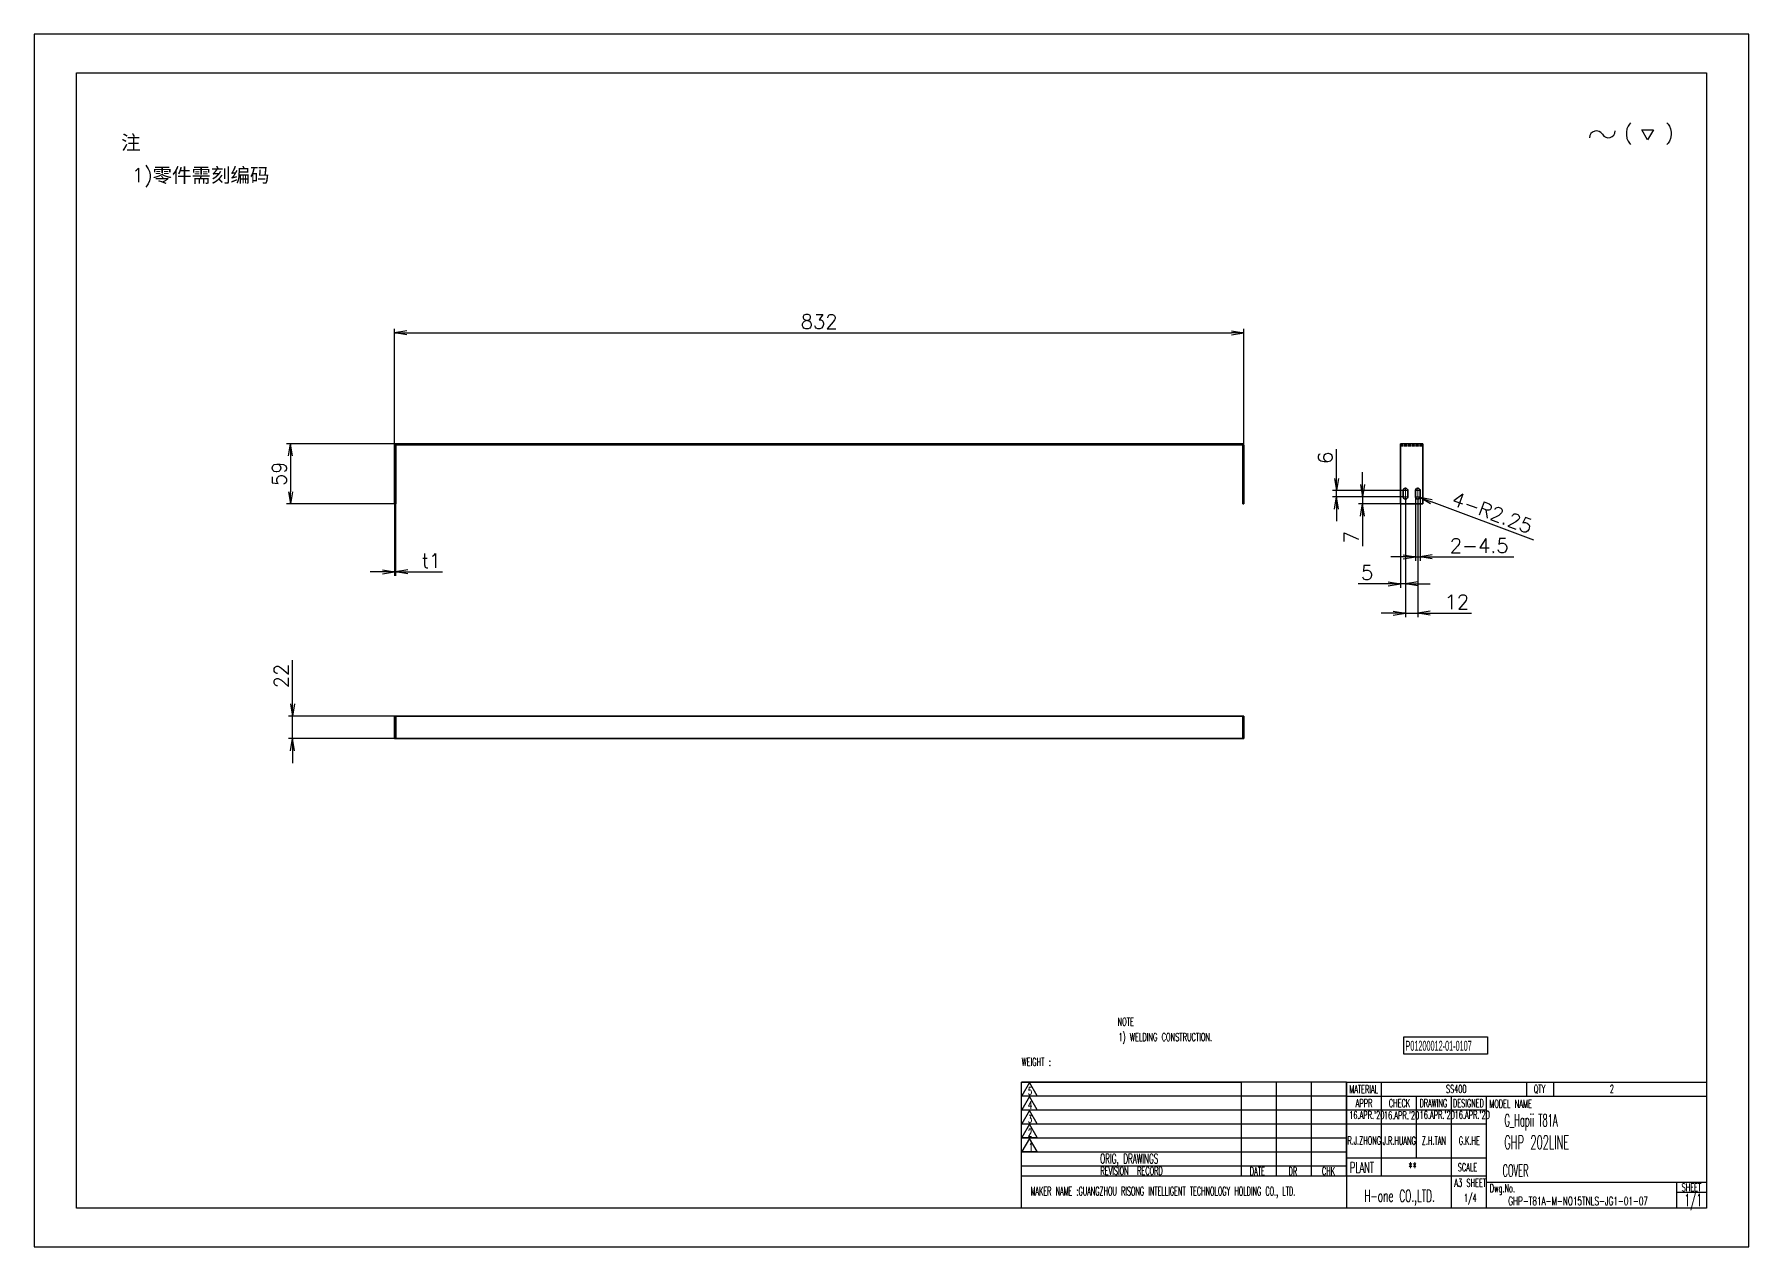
# Model space of a CAD drawing. Header units: millimetres. Extents: x -10155 to 20189, y -25550 to -22580.
# Drawn here: x 4441 to 6121, y -25548 to -24360 of the extents above; entities that cross this region are included whole.
import ezdxf
from ezdxf.enums import TextEntityAlignment as Align

# ---------------------------------------------------------------- set-up
doc = ezdxf.new("R2010")
doc.units = ezdxf.units.MM
doc.linetypes.add('CENTER-HOKUTO', pattern=[23, 20, -1, 1, -1])
doc.linetypes.add('HIDDEN-HOKUTO', pattern=[3.8, 2.5, -1.3])
doc.layers.add('AM_7', color=2, linetype='CENTER-HOKUTO', lineweight=30)
doc.layers.add('AM_HID', color=1, linetype='HIDDEN-HOKUTO', lineweight=25)
doc.layers.add('title_frame', color=7, linetype='Continuous')
doc.layers.add('word_dim', color=253, linetype='Continuous')
doc.styles.add('MX_NOTE_STANDARD', font='txt.shx', dxfattribs={"bigfont": 'bigfont.shx'})
doc.styles.get("Standard").update_dxf_attribs({"font": 'romans.shx', "bigfont": 'bigfont.shx'})
doc.dimstyles.new('RS-1-4', dxfattribs={"dimscale": 4, "dimtxt": 3.5, "dimasz": 3, "dimexe": 1, "dimexo": 0, "dimgap": 1, "dimtad": 3, "dimdsep": 46, "dimtxsty": 'Standard', "dimblk1": 'OPEN', "dimblk2": 'OPEN', "dimsah": 1, "dimcen": 0, "dimclrd": 256, "dimclre": 256, "dimclrt": 3, "dimazin": 2, "dimtfac": 1, "dimtmove": 0, "dimatfit": 3, "dimldrblk": 'OPEN', "dimfxl": 0, "dimtolj": 1, "dimtzin": 0, "dimarcsym": 0})

# ---------------------------------------------------------------- blocks, each defined once
blk = doc.blocks.new('shiage0')
at = {"layer": 'word_dim', "color": 3, "linetype": 'Continuous'}
for centre, start, end in [((1.69, 0), 30, 180), ((4.61, 1.69), 210, 0)]:
    blk.add_arc(centre, 1.69, start, end, dxfattribs=at)
blk = doc.blocks.new('12')
at = {"layer": 'title_frame', "color": 3, "linetype": 'Continuous'}
blk.add_lwpolyline([(20.46, 3.03), (19.01, 5.53), (21.9, 5.53)], close=True, dxfattribs=at)
blk.add_blockref('shiage0', (6.23, 3.56), dxfattribs=at)
blk.add_text('(   )', height=3.5, dxfattribs=at).set_placement((14.64, 3.08))
blk = doc.blocks.new('_Open')
at = {"color": 0, "lineweight": -2}
for p, q in [((-1, 0.17), (0, 0)), ((-1, -0.17), (0, 0)), ((0, 0), (-1, 0))]:
    blk.add_line(p, q, dxfattribs=at)
blk = doc.blocks.new('*D407')
at = {"layer": 'DEFPOINTS', "color": 0, "linetype": 'Continuous', "ltscale": 2}
for p in [(5626.4, -24652), (4794.4, -24771.5), (5626.4, -24775.6)]:
    blk.add_point(p, dxfattribs=at)
at = {"layer": 'word_dim', "linetype": 'Continuous', "lineweight": -2, "ltscale": 2}
for p, q in [((4794.4, -24771.5), (4794.4, -24648)), ((4806.4, -24652), (5614.4, -24652)), ((5626.4, -24775.6), (5626.4, -24648))]:
    blk.add_line(p, q, dxfattribs=at)
at = {"layer": 'word_dim', "linetype": 'Continuous', "lineweight": -2, "ltscale": 2, "xscale": 12, "yscale": 12, "zscale": 12, "rotation": 180}
blk.add_blockref('_Open', (4794.4, -24652), dxfattribs=at)
at = {"layer": 'word_dim', "linetype": 'Continuous', "lineweight": -2, "ltscale": 2, "xscale": 12, "yscale": 12, "zscale": 12}
blk.add_blockref('_Open', (5626.4, -24652), dxfattribs=at)
at = {"layer": 'word_dim', "color": 3, "linetype": 'Continuous', "ltscale": 2, "insert": (5210.4, -24641), "char_height": 14, "attachment_point": 5}
blk.add_mtext('\\A1;832', dxfattribs=at)
blk = doc.blocks.new('*D408')
at = {"layer": 'DEFPOINTS', "color": 0, "linetype": 'Continuous', "ltscale": 2}
for p in [(4802.2, -24760.7), (4692.3, -24819.7), (4794.9, -24819.7)]:
    blk.add_point(p, dxfattribs=at)
at = {"layer": 'word_dim', "linetype": 'Continuous', "lineweight": -2, "ltscale": 2}
for p, q in [((4802.2, -24760.7), (4688.3, -24760.7)), ((4692.3, -24772.7), (4692.3, -24807.7)), ((4794.9, -24819.7), (4688.3, -24819.7))]:
    blk.add_line(p, q, dxfattribs=at)
at = {"layer": 'word_dim', "linetype": 'Continuous', "lineweight": -2, "ltscale": 2, "xscale": 12, "yscale": 12, "zscale": 12}
for p, rotation in [((4692.3, -24760.7), 90), ((4692.3, -24819.7), 270)]:
    blk.add_blockref('_Open', p, dxfattribs=dict(at, rotation=rotation))
at = {"layer": 'word_dim', "color": 3, "linetype": 'Continuous', "ltscale": 2, "insert": (4681.3, -24790.2), "char_height": 14, "attachment_point": 5, "rotation": 90}
blk.add_mtext('\\A1;59', dxfattribs=at)
blk = doc.blocks.new('*D409')
at = {"layer": 'DEFPOINTS', "color": 0, "linetype": 'Continuous', "ltscale": 2}
for p in [(4794.4, -24819.7), (4795.4, -24819.7), (4795.4, -24886.2)]:
    blk.add_point(p, dxfattribs=at)
at = {"layer": 'word_dim', "linetype": 'Continuous', "lineweight": -2, "ltscale": 2}
for p, q in [((4794.4, -24819.7), (4794.4, -24890.2)), ((4795.4, -24819.7), (4795.4, -24890.2)), ((4782.4, -24886.2), (4770.4, -24886.2)), ((4794.4, -24886.2), (4795.4, -24886.2)), ((4807.4, -24886.2), (4841.4, -24886.2))]:
    blk.add_line(p, q, dxfattribs=at)
at = {"layer": 'word_dim', "linetype": 'Continuous', "lineweight": -2, "ltscale": 2, "xscale": 12, "yscale": 12, "zscale": 12}
blk.add_blockref('_Open', (4794.4, -24886.2), dxfattribs=at)
at = {"layer": 'word_dim', "linetype": 'Continuous', "lineweight": -2, "ltscale": 2, "xscale": 12, "yscale": 12, "zscale": 12, "rotation": 180}
blk.add_blockref('_Open', (4795.4, -24886.2), dxfattribs=at)
at = {"layer": 'word_dim', "color": 3, "linetype": 'Continuous', "ltscale": 2, "insert": (4830.4, -24875.2), "char_height": 14, "attachment_point": 5}
blk.add_mtext('\\A1;t1', dxfattribs=at)
blk = doc.blocks.new('*D410')
at = {"layer": 'DEFPOINTS', "color": 0, "linetype": 'Continuous', "ltscale": 2}
for p in [(4694.3, -25027.6), (4803.1, -25027.6), (4799.7, -25049.6)]:
    blk.add_point(p, dxfattribs=at)
at = {"layer": 'word_dim', "linetype": 'Continuous', "lineweight": -2, "ltscale": 2}
for p, q in [((4694.3, -25015.6), (4694.3, -24972.9)), ((4803.1, -25027.6), (4690.3, -25027.6)), ((4694.3, -25049.6), (4694.3, -25027.6)), ((4799.7, -25049.6), (4690.3, -25049.6)), ((4694.3, -25061.6), (4694.3, -25073.6))]:
    blk.add_line(p, q, dxfattribs=at)
at = {"layer": 'word_dim', "linetype": 'Continuous', "lineweight": -2, "ltscale": 2, "xscale": 12, "yscale": 12, "zscale": 12}
for p, rotation in [((4694.3, -25027.6), 270), ((4694.3, -25049.6), 90)]:
    blk.add_blockref('_Open', p, dxfattribs=dict(at, rotation=rotation))
at = {"layer": 'word_dim', "color": 3, "linetype": 'Continuous', "ltscale": 2, "insert": (4683.3, -24988.3), "char_height": 14, "attachment_point": 5, "rotation": 90}
blk.add_mtext('\\A1;22', dxfattribs=at)
blk = doc.blocks.new('*D411')
at = {"layer": 'DEFPOINTS', "color": 0, "linetype": 'Continuous', "ltscale": 2}
for p in [(5780, -24819.7), (5785, -24815.6), (5785, -24898)]:
    blk.add_point(p, dxfattribs=at)
at = {"layer": 'word_dim', "linetype": 'Continuous', "lineweight": -2, "ltscale": 2}
for p, q in [((5780, -24819.7), (5780, -24902)), ((5785, -24815.6), (5785, -24902)), ((5768, -24898), (5738.6, -24898)), ((5785, -24898), (5780, -24898)), ((5797, -24898), (5809, -24898))]:
    blk.add_line(p, q, dxfattribs=at)
at = {"layer": 'word_dim', "linetype": 'Continuous', "lineweight": -2, "ltscale": 2, "xscale": 12, "yscale": 12, "zscale": 12}
blk.add_blockref('_Open', (5780, -24898), dxfattribs=at)
at = {"layer": 'word_dim', "linetype": 'Continuous', "lineweight": -2, "ltscale": 2, "xscale": 12, "yscale": 12, "zscale": 12, "rotation": 180}
blk.add_blockref('_Open', (5785, -24898), dxfattribs=at)
at = {"layer": 'word_dim', "color": 3, "linetype": 'Continuous', "ltscale": 2, "insert": (5747.3, -24887), "char_height": 14, "attachment_point": 5}
blk.add_mtext('\\A1;5', dxfattribs=at)
blk = doc.blocks.new('*D412')
at = {"layer": 'DEFPOINTS', "color": 0, "linetype": 'Continuous', "ltscale": 2}
for p in [(5785, -24815.6), (5797, -24815.6), (5797, -24926.8)]:
    blk.add_point(p, dxfattribs=at)
at = {"layer": 'word_dim', "linetype": 'Continuous', "lineweight": -2, "ltscale": 2}
for p, q in [((5785, -24815.6), (5785, -24930.8)), ((5797, -24815.6), (5797, -24930.8)), ((5773, -24926.8), (5761, -24926.8)), ((5785, -24926.8), (5797, -24926.8)), ((5809, -24926.8), (5849.6, -24926.8))]:
    blk.add_line(p, q, dxfattribs=at)
at = {"layer": 'word_dim', "linetype": 'Continuous', "lineweight": -2, "ltscale": 2, "xscale": 12, "yscale": 12, "zscale": 12}
blk.add_blockref('_Open', (5785, -24926.8), dxfattribs=at)
at = {"layer": 'word_dim', "linetype": 'Continuous', "lineweight": -2, "ltscale": 2, "xscale": 12, "yscale": 12, "zscale": 12, "rotation": 180}
blk.add_blockref('_Open', (5797, -24926.8), dxfattribs=at)
at = {"layer": 'word_dim', "color": 3, "linetype": 'Continuous', "ltscale": 2, "insert": (5835.3, -24915.8), "char_height": 14, "attachment_point": 5}
blk.add_mtext('\\A1;12', dxfattribs=at)
blk = doc.blocks.new('*D413')
at = {"layer": 'DEFPOINTS', "color": 0, "linetype": 'Continuous', "ltscale": 2}
for p in [(5742.9, -24812.7), (5782, -24812.7), (5780, -24819.7)]:
    blk.add_point(p, dxfattribs=at)
at = {"layer": 'word_dim', "linetype": 'Continuous', "lineweight": -2, "ltscale": 2}
for p, q in [((5742.9, -24800.7), (5742.9, -24788.7)), ((5782, -24812.7), (5738.9, -24812.7)), ((5742.9, -24812.7), (5742.9, -24819.7)), ((5780, -24819.7), (5738.9, -24819.7)), ((5742.9, -24831.7), (5742.9, -24861))]:
    blk.add_line(p, q, dxfattribs=at)
at = {"layer": 'word_dim', "linetype": 'Continuous', "lineweight": -2, "ltscale": 2, "xscale": 12, "yscale": 12, "zscale": 12}
for p, rotation in [((5742.9, -24812.7), 270), ((5742.9, -24819.7), 90)]:
    blk.add_blockref('_Open', p, dxfattribs=dict(at, rotation=rotation))
at = {"layer": 'word_dim', "color": 3, "linetype": 'Continuous', "ltscale": 2, "insert": (5731.9, -24852.4), "char_height": 14, "attachment_point": 5, "rotation": 90}
blk.add_mtext('\\A1;7', dxfattribs=at)
blk = doc.blocks.new('*D414')
at = {"layer": 'DEFPOINTS', "color": 0, "linetype": 'Continuous', "ltscale": 2}
for p in [(5717.4, -24806.7), (5782, -24806.7), (5782, -24812.7)]:
    blk.add_point(p, dxfattribs=at)
at = {"layer": 'word_dim', "linetype": 'Continuous', "lineweight": -2, "ltscale": 2}
for p, q in [((5717.4, -24794.7), (5717.4, -24766)), ((5782, -24806.7), (5713.4, -24806.7)), ((5782, -24812.7), (5713.4, -24812.7)), ((5717.4, -24812.7), (5717.4, -24806.7)), ((5717.4, -24824.7), (5717.4, -24836.7))]:
    blk.add_line(p, q, dxfattribs=at)
at = {"layer": 'word_dim', "linetype": 'Continuous', "lineweight": -2, "ltscale": 2, "xscale": 12, "yscale": 12, "zscale": 12}
for p, rotation in [((5717.4, -24806.7), 270), ((5717.4, -24812.7), 90)]:
    blk.add_blockref('_Open', p, dxfattribs=dict(at, rotation=rotation))
at = {"layer": 'word_dim', "color": 3, "linetype": 'Continuous', "ltscale": 2, "insert": (5706.4, -24774.4), "char_height": 14, "attachment_point": 5, "rotation": 90}
blk.add_mtext('\\A1;6', dxfattribs=at)
blk = doc.blocks.new('*D415')
at = {"layer": 'DEFPOINTS', "color": 0, "linetype": 'Continuous', "ltscale": 2}
for p in [(5794.7, -24812.7), (5799.2, -24812.7), (5799.2, -24871.5)]:
    blk.add_point(p, dxfattribs=at)
at = {"layer": 'word_dim', "linetype": 'Continuous', "lineweight": -2, "ltscale": 2}
for p, q in [((5794.7, -24812.7), (5794.7, -24875.5)), ((5799.2, -24812.7), (5799.2, -24875.5)), ((5782.7, -24871.5), (5770.7, -24871.5)), ((5794.7, -24871.5), (5799.2, -24871.5)), ((5811.2, -24871.5), (5891.2, -24871.5))]:
    blk.add_line(p, q, dxfattribs=at)
at = {"layer": 'word_dim', "linetype": 'Continuous', "lineweight": -2, "ltscale": 2, "xscale": 12, "yscale": 12, "zscale": 12}
blk.add_blockref('_Open', (5794.7, -24871.5), dxfattribs=at)
at = {"layer": 'word_dim', "linetype": 'Continuous', "lineweight": -2, "ltscale": 2, "xscale": 12, "yscale": 12, "zscale": 12, "rotation": 180}
blk.add_blockref('_Open', (5799.2, -24871.5), dxfattribs=at)
at = {"layer": 'word_dim', "color": 3, "linetype": 'Continuous', "ltscale": 2, "insert": (5857.2, -24860.5), "char_height": 14, "attachment_point": 5}
blk.add_mtext('\\A1;2-4.5', dxfattribs=at)
blk = doc.blocks.new('*D416')
at = {"layer": 'DEFPOINTS', "color": 0, "linetype": 'Continuous', "ltscale": 2}
for p in [(5797, -24812.7), (5799.1, -24813.5)]:
    blk.add_point(p, dxfattribs=at)
at = {"layer": 'word_dim', "linetype": 'Continuous', "lineweight": -2, "ltscale": 2}
for p, q in [((5797, -24812.7), (5799.1, -24813.5)), ((5910.8, -24855.2), (5810.3, -24817.7))]:
    blk.add_line(p, q, dxfattribs=at)
at = {"layer": 'word_dim', "linetype": 'Continuous', "lineweight": -2, "ltscale": 2, "xscale": 12, "yscale": 12, "zscale": 12, "rotation": 159.5190783662222}
blk.add_blockref('_Open', (5799.1, -24813.5), dxfattribs=at)
at = {"layer": 'word_dim', "color": 3, "linetype": 'Continuous', "ltscale": 2, "insert": (5870, -24828.2), "char_height": 14, "attachment_point": 5, "rotation": 339.5191}
blk.add_mtext('\\A1;4-R2.25', dxfattribs=at)

msp = doc.modelspace()

# ---------------------------------------------------------------- linework, layer by layer
at = {"color": 7, "lineweight": 35}
for p, q in [((4794.42, -24819.687), (4794.42, -24762.687)), ((4795.42, -24762.687), (4795.42, -24819.687)), ((4796.42, -24760.687), (5624.42, -24760.687)), ((5624.42, -24761.687), (4796.42, -24761.687)), ((5625.42, -24819.687), (5625.42, -24762.687)), ((5626.42, -24762.687), (5626.42, -24819.687)), ((5779.952, -24760.687), (5801.952, -24760.687)), ((5779.952, -24819.687), (5779.952, -24762.687)), ((5801.952, -24819.687), (5801.952, -24762.687)), ((5779.952, -24819.687), (5801.952, -24819.687)), ((4794.42, -25049.592), (4794.42, -25027.592)), ((4795.42, -25049.592), (4795.42, -25027.592)), ((5624.42, -25027.592), (4796.42, -25027.592)), ((5625.42, -25049.592), (5625.42, -25027.592)), ((5626.42, -25049.592), (5626.42, -25027.592)), ((5624.42, -25049.592), (4796.42, -25049.592))]:
    msp.add_line(p, q, dxfattribs=at)
at = {"color": 7, "lineweight": 35, "ltscale": 0.05}
for p, q in [((5779.952, -24762.687), (5779.952, -24760.687)), ((5801.952, -24762.687), (5801.952, -24760.687)), ((4796.42, -25027.592), (4794.42, -25027.592)), ((5626.42, -25027.592), (5624.42, -25027.592)), ((4796.42, -25049.592), (4794.42, -25049.592)), ((5626.42, -25049.592), (5624.42, -25049.592))]:
    msp.add_line(p, q, dxfattribs=at)
at = {"color": 7, "lineweight": 13}
msp.add_line((5779.952, -24762.687), (5801.952, -24762.687), dxfattribs=at)
at = {"color": 7, "lineweight": 35, "ltscale": 0.15}
for p, q in [((5782.702, -24806.687), (5782.702, -24812.687)), ((5787.202, -24812.687), (5787.202, -24806.687)), ((5794.702, -24806.687), (5794.702, -24812.687)), ((5799.202, -24812.687), (5799.202, -24806.687))]:
    msp.add_line(p, q, dxfattribs=at)
at = {"color": 7, "lineweight": 35, "ltscale": 0.025}
for p, q in [((4795.42, -24819.687), (4794.42, -24819.687)), ((5626.42, -24819.687), (5625.42, -24819.687))]:
    msp.add_line(p, q, dxfattribs=at)
at = {"color": 7, "lineweight": 35}
for centre, radius, start, end in [((4796.42, -24762.687), 2, 90.000005, 179.999997), ((4796.42, -24762.687), 1, 90.000005, 179.999997), ((5624.42, -24762.687), 2, 0.000003, 90.000005), ((5624.42, -24762.687), 1, 0.000003, 90.000005), ((5784.952, -24806.687), 2.25, 0, 180.000005), ((5784.952, -24812.687), 2.25, 179.999995, 0), ((5796.952, -24806.687), 2.25, 0, 180.000005), ((5796.952, -24812.687), 2.25, 179.999995, 0)]:
    msp.add_arc(centre, radius, start, end, dxfattribs=at)
at = {"layer": 'AM_7', "lineweight": 13}
for p, q in [((4794.32, -24806.687), (4795.52, -24806.687)), ((4794.32, -24812.687), (4795.52, -24812.687)), ((5625.32, -24806.687), (5626.52, -24806.687)), ((5625.32, -24812.687), (5626.52, -24812.687)), ((5787.877, -24806.687), (5782.027, -24806.687)), ((5787.877, -24812.687), (5782.027, -24812.687)), ((5784.952, -24803.762), (5784.952, -24809.612)), ((5784.952, -24809.762), (5784.952, -24815.612)), ((5799.877, -24806.687), (5794.027, -24806.687)), ((5799.877, -24812.687), (5794.027, -24812.687)), ((5796.952, -24803.762), (5796.952, -24809.612)), ((5796.952, -24809.762), (5796.952, -24815.612)), ((4795.52, -25032.592), (4794.32, -25032.592)), ((4795.52, -25044.592), (4794.32, -25044.592)), ((5626.52, -25032.592), (5625.32, -25032.592)), ((5626.52, -25044.592), (5625.32, -25044.592))]:
    msp.add_line(p, q, dxfattribs=at)
at = {"layer": 'AM_HID', "color": 1}
for p, q in [((5779.952, -24761.687), (5801.952, -24761.687)), ((5779.952, -24762.687), (5801.952, -24762.687)), ((5779.952, -24762.687), (5801.952, -24762.687)), ((5779.952, -24762.687), (5801.952, -24762.687)), ((4794.42, -24804.437), (4795.42, -24804.437)), ((4794.42, -24804.437), (4795.42, -24804.437)), ((4795.42, -24806.687), (4794.42, -24806.687)), ((4795.42, -24806.687), (4794.42, -24806.687)), ((4795.42, -24806.687), (4794.42, -24806.687)), ((4795.42, -24806.687), (4794.42, -24806.687)), ((4795.42, -24812.687), (4794.42, -24812.687)), ((4795.42, -24812.687), (4794.42, -24812.687)), ((4795.42, -24812.687), (4794.42, -24812.687)), ((4795.42, -24812.687), (4794.42, -24812.687)), ((5625.42, -24804.437), (5626.42, -24804.437)), ((5625.42, -24804.437), (5626.42, -24804.437)), ((5626.42, -24806.687), (5625.42, -24806.687)), ((5626.42, -24806.687), (5625.42, -24806.687)), ((5626.42, -24806.687), (5625.42, -24806.687)), ((5626.42, -24806.687), (5625.42, -24806.687)), ((5626.42, -24812.687), (5625.42, -24812.687)), ((5626.42, -24812.687), (5625.42, -24812.687)), ((5626.42, -24812.687), (5625.42, -24812.687)), ((5626.42, -24812.687), (5625.42, -24812.687)), ((4794.42, -24814.937), (4795.42, -24814.937)), ((4794.42, -24814.937), (4795.42, -24814.937)), ((5625.42, -24814.937), (5626.42, -24814.937)), ((5625.42, -24814.937), (5626.42, -24814.937)), ((4794.42, -25030.342), (4795.42, -25030.342)), ((5625.42, -25030.342), (5626.42, -25030.342)), ((4794.42, -25034.842), (4795.42, -25034.842)), ((4794.42, -25042.342), (4795.42, -25042.342)), ((4794.42, -25046.842), (4795.42, -25046.842)), ((5625.42, -25034.842), (5626.42, -25034.842)), ((5625.42, -25042.342), (5626.42, -25042.342)), ((5625.42, -25046.842), (5626.42, -25046.842))]:
    msp.add_line(p, q, dxfattribs=at)
at = {"layer": 'title_frame'}
for p, q in [((5783.305, -25341.945), (5865.417, -25341.945)), ((5783.305, -25358.746), (5783.305, -25341.945)), ((5865.417, -25341.945), (5865.417, -25358.746)), ((5865.417, -25358.746), (5783.305, -25358.746)), ((5408.693, -25509.685), (5408.693, -25386.205)), ((5408.693, -25386.205), (5624.293, -25386.205)), ((5727.193, -25386.205), (5408.693, -25386.205)), ((5624.293, -25399.925), (5408.693, -25399.925)), ((5727.193, -25399.925), (5408.693, -25399.925)), ((5416.614, -25386.689), (5409.095, -25399.712)), ((5409.095, -25399.712), (5424.132, -25399.712)), ((5416.614, -25400.32), (5409.095, -25413.343)), ((5424.132, -25399.712), (5416.614, -25386.689)), ((5424.132, -25413.343), (5416.614, -25400.32)), ((5624.293, -25478.325), (5624.293, -25386.205)), ((5658.593, -25478.325), (5658.593, -25386.205)), ((5658.593, -25478.325), (5658.593, -25386.205)), ((5692.893, -25478.325), (5692.893, -25386.205)), ((5692.893, -25478.325), (5692.893, -25386.205)), ((5727.193, -25386.205), (5727.193, -25399.925)), ((5727.193, -25386.205), (5727.193, -25509.685)), ((5727.193, -25386.205), (5727.193, -25509.685)), ((5727.193, -25478.325), (5727.193, -25386.205)), ((5727.193, -25386.205), (6079.993, -25386.205)), ((5727.193, -25399.925), (6079.993, -25399.925)), ((5761.493, -25478.325), (5761.493, -25386.205)), ((5795.793, -25460.307), (5795.793, -25399.925)), ((5830.093, -25509.685), (5830.093, -25399.925)), ((5864.393, -25509.685), (5864.393, -25399.925)), ((5903.593, -25386.205), (5903.593, -25399.925)), ((5929.884, -25386.205), (5929.884, -25399.925)), ((5624.293, -25413.645), (5408.693, -25413.645)), ((5727.193, -25413.645), (5408.693, -25413.645)), ((5409.095, -25413.343), (5424.132, -25413.343)), ((5416.614, -25414.156), (5409.095, -25427.178)), ((5424.132, -25427.178), (5416.614, -25414.156)), ((5864.393, -25413.645), (5727.193, -25413.645)), ((5624.293, -25427.365), (5408.693, -25427.365)), ((5727.193, -25427.365), (5408.693, -25427.365)), ((5409.095, -25427.178), (5424.132, -25427.178)), ((5416.614, -25427.535), (5409.095, -25440.558)), ((5424.132, -25440.558), (5416.614, -25427.535)), ((5864.393, -25427.365), (5727.193, -25427.365)), ((5624.293, -25441.085), (5408.693, -25441.085)), ((5727.193, -25441.085), (5408.693, -25441.085)), ((5409.095, -25440.558), (5424.132, -25440.558)), ((5416.614, -25441.371), (5409.095, -25454.394)), ((5424.132, -25454.394), (5416.614, -25441.371)), ((5624.293, -25454.805), (5408.693, -25454.805)), ((5727.193, -25454.805), (5408.693, -25454.805)), ((5624.293, -25468.525), (5408.693, -25468.525)), ((5727.193, -25468.525), (5408.693, -25468.525)), ((5409.095, -25454.394), (5424.132, -25454.394)), ((5727.193, -25460.307), (5864.393, -25460.307)), ((5727.193, -25478.325), (5408.693, -25478.325)), ((5864.393, -25478.325), (5727.193, -25478.325)), ((5864.393, -25484.205), (6079.993, -25484.205)), ((6050.593, -25484.205), (6050.593, -25509.685)), ((6050.593, -25494.005), (6079.993, -25494.005)), ((6079.993, -25509.685), (5864.393, -25509.685))]:
    msp.add_line(p, q, dxfattribs=at)
at = {"layer": 'title_frame', "color": 4}
msp.add_lwpolyline([(6121.293, -24359.535), (4441.293, -24359.535), (4441.293, -25547.535), (6121.293, -25547.535)], close=True, dxfattribs=at)
at = {"layer": 'title_frame'}
msp.add_lwpolyline([(4482.593, -24397.385), (6079.993, -24397.385), (6079.993, -25509.685), (4482.593, -25509.685)], close=True, dxfattribs=at)

# ---------------------------------------------------------------- block references
at = {"layer": 'word_dim', "color": 3, "linetype": 'Continuous', "ltscale": 2, "xscale": 4, "yscale": 4, "zscale": 4}
msp.add_blockref('12', (5940.416, -24475.182), dxfattribs=at)

# ---------------------------------------------------------------- texts
at = {"ltscale": 2, "char_height": 14, "attachment_point": 1}
for s, insert, width in [('{\\fSimSun|b0|i0|c134|p2;\\C3;注}', (4526.46, -24458.562), 41.45877), ('{\\Fromans,bigfont|c134;\\C3;1)\\fSimSun|b0|i0|c134|p2;零件需刻编码}', (4536.721, -24490.594), 387.62453)]:
    msp.add_mtext(s, dxfattribs=dict(at, insert=insert, width=width))
at = {"linetype": 'Continuous', "insert": (5881.902, -25425.605), "char_height": 12, "width": 203.6, "attachment_point": 4}
msp.add_mtext('{\\W0.5;\\C3;G_Hapii T81A}', dxfattribs=at)
at = {"color": 3, "linetype": 'Continuous', "insert": (5885.689, -25498.758), "char_height": 8, "width": 185.65687, "attachment_point": 1}
msp.add_mtext('{\\W0.65;GHP-T81A-M-NO15TNLS-JG1-01-07}', dxfattribs=at)
at = {"layer": 'title_frame', "color": 3, "style": 'MX_NOTE_STANDARD'}
for s, height, width, p in [('NOTE', 7.84, 0.545, (5502.818, -25330.968)), ('1) WELDING CONSTRUCTION.', 7.84, 0.545, (5503.771, -25345.978)), ('WEIGHT :', 7.84, 0.545, (5408.791, -25370.422)), ('5', 7.519, 0.545, (5415.035, -25398.828)), ('MATERIAL', 7.7334, 0.545, (5729.882, -25397.132)), ('SS400', 7.7334, 0.545, (5824.687, -25396.796)), ('QTY', 7.7334, 0.545, (5910.686, -25396.796)), ('2', 7.733, 0.545, (5985.197, -25396.796)), ('4', 7.519, 0.545, (5415.035, -25412.458)), ("16.APR.'20", 7.6, 0.5341, (5729.782, -25422.39)), ('APPR', 7.7334, 0.545, (5736.265, -25410.739)), ("16.APR.'20", 7.6, 0.5341, (5763.895, -25422.564)), ('CHECK', 7.7334, 0.545, (5768.648, -25410.739)), ('DRAWING', 7.7334, 0.545, (5798.726, -25410.739)), ("16.APR.'20", 7.6, 0.5341, (5798.826, -25422.126)), ('DESIGNED', 7.7334, 0.545, (5831.492, -25410.739)), ("16.APR.'20", 7.6, 0.5341, (5833.126, -25422.126)), ('MODEL NAME', 7.7334, 0.545, (5867.206, -25411.328)), ('3', 7.519, 0.545, (5415.035, -25426.294)), ('2', 7.519, 0.545, (5415.035, -25439.674)), ('1', 7.519, 0.545, (5415.82, -25453.51)), ('GHP 202LINE', 13.2, 0.5341, (5881.749, -25451.881)), ('ORIG, DRAWINGS', 9.4519, 0.545, (5485.789, -25465.931)), ('PLANT', 10.7408, 0.545, (5730.538, -25475.31)), ('**', 10.7408, 0.545, (5787.965, -25475.31)), ('SCALE', 7.7334, 0.545, (5836.196, -25473.547)), ('COVER', 11.76, 0.5, (5880.093, -25478.85)), ('REVISION  RECORD', 7.73338, 0.545, (5485.989, -25477.056)), ('DATE', 7.7334, 0.545, (5632.443, -25477.376)), ('DR', 7.7334, 0.545, (5670.419, -25477.417)), ('CHK', 7.7334, 0.545, (5703.125, -25477.286)), ('A3 SHEET', 7.7334, 0.545, (5832.912, -25488.817)), ('SHEET', 7.7334, 0.545, (6055.553, -25493.176)), ('MAKER NAME :GUANGZHOU RISONG INTELLIGENT TECHNOLOGY HOLDING CO., LTD.', 8.64, 0.5341, (5417.589, -25497.42)), ('H-one CO.,LTD.', 11.76, 0.545, (5744.617, -25503.612)), ('1/4', 7.7334, 0.545, (5842.319, -25503.535)), ('Dwg.No.', 7.7334, 0.545, (5867.549, -25494.093)), ('1/1', 12, 0.5341, (6058.421, -25507.782))]:
    msp.add_text(s, height=height, dxfattribs=dict(at, width=width)).set_placement(p)
at = {"layer": 'title_frame', "color": 3, "style": 'MX_NOTE_STANDARD', "width": 0.5341}
for s, p in [('R.J.ZHONG', (5744.521, -25449.867)), ('J.R.HUANG', (5778.901, -25449.953)), ('Z.H.TAN', (5812.82, -25449.94)), ('G.K.HE', (5847.501, -25449.953))]:
    msp.add_text(s, height=7.8912, dxfattribs=at).set_placement(p, align=Align.BOTTOM_CENTER)
at = {"layer": 'title_frame', "color": 3, "insert": (5784.959, -25345.77), "char_height": 9.8, "width": 16.44281, "attachment_point": 1, "style": 'MX_NOTE_STANDARD'}
msp.add_mtext('{\\f3 of 9 Barcode|b0|i0|c0|p82;\\W0.5;P01200012-\\f3 of 9 Barcode|b0|i0|c134|p82;01-0107}', dxfattribs=at)

# ---------------------------------------------------------------- dimensions: what is measured, and where the dimension line sits
at = {"layer": 'word_dim', "linetype": 'Continuous', "ltscale": 2}
for base, p1, p2, picture, middle in [((5626.42, -24652.034), (4794.42, -24771.538), (5626.42, -24775.61), '*D407', (5210.42, -24641.034)), ((5796.952, -24926.821), (5784.952, -24815.612), (5796.952, -24815.612), '*D412', (5835.285, -24915.821))]:
    dim = msp.add_linear_dim(base=base, p1=p1, p2=p2, dimstyle='RS-1-4', dxfattribs=at)
    dim.commit()
    dim.dimension.update_dxf_attribs({"geometry": picture, "text_midpoint": middle})
for base, p1, p2, picture, middle in [((4692.342, -24819.687), (4802.188, -24760.687), (4794.92, -24819.687), '*D408', (4681.342, -24790.187)), ((5717.389, -24806.687), (5782.027, -24812.687), (5782.027, -24806.687), '*D414', (5706.389, -24774.353)), ((4694.342, -25027.592), (4799.672, -25049.592), (4803.055, -25027.592), '*D410', (4683.342, -24988.258))]:
    dim = msp.add_linear_dim(base=base, p1=p1, p2=p2, angle=90, dimstyle='RS-1-4', dxfattribs=at)
    dim.commit()
    dim.dimension.update_dxf_attribs({"geometry": picture, "text_midpoint": middle})
dim = msp.add_linear_dim(base=(5742.896, -24812.687), p1=(5779.952, -24819.687), p2=(5782.027, -24812.687), angle=90, dimstyle='RS-1-4', dxfattribs=at)
dim.commit()
dim.dimension.update_dxf_attribs({"geometry": '*D413', "text_midpoint": (5742.896, -24852.353), "dimtype": 160})
for base, p1, p2, text, picture, middle in [((5799.202, -24871.464), (5794.702, -24812.687), (5799.202, -24812.687), '2-<>', '*D415', (5857.202, -24860.464)), ((4795.42, -24886.216), (4794.42, -24819.687), (4795.42, -24819.687), 't<>', '*D409', (4830.42, -24875.216))]:
    dim = msp.add_linear_dim(base=base, p1=p1, p2=p2, text=text, dimstyle='RS-1-4', dxfattribs=at)
    dim.commit()
    dim.dimension.update_dxf_attribs({"geometry": picture, "text_midpoint": middle})
dim = msp.add_radius_dim(center=(5796.952, -24812.687), mpoint=(5799.06, -24813.474), text='4-<>', dimstyle='RS-1-4', dxfattribs=at)
dim.commit()
dim.dimension.update_dxf_attribs({"geometry": '*D416', "text_midpoint": (5870.045, -24828.245)})
dim = msp.add_linear_dim(base=(5784.952, -24898.018), p1=(5779.952, -24819.687), p2=(5784.952, -24815.612), dimstyle='RS-1-4', dxfattribs=at)
dim.commit()
dim.dimension.update_dxf_attribs({"geometry": '*D411', "text_midpoint": (5747.285, -24898.018), "dimtype": 160})

doc.saveas('drawing.dxf')
